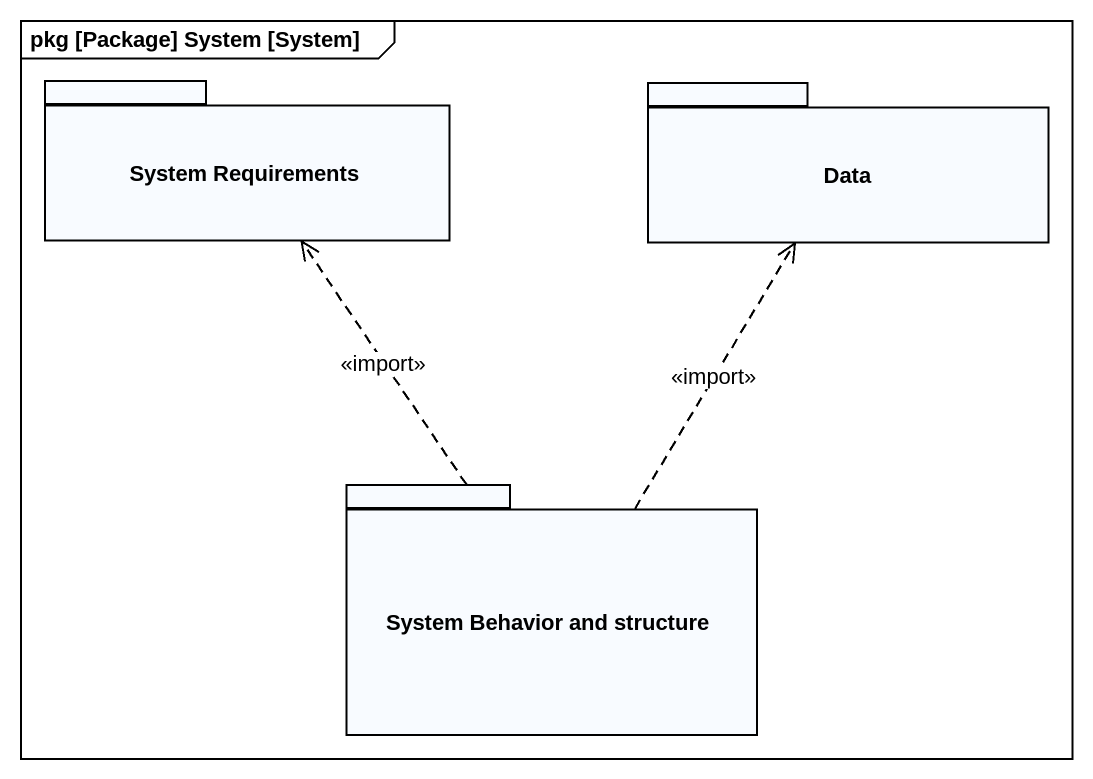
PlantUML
@startuml
mainframe pkg [Package] System [System]
package "System Requirements" as System_Requirements {
}
package Data {
}
package "System Behavior and structure" as System_Behavior_and {
}
System_Behavior_and .up.> System_Requirements : <<import>>
System_Behavior_and .up.> Data : <<import>>
@enduml
